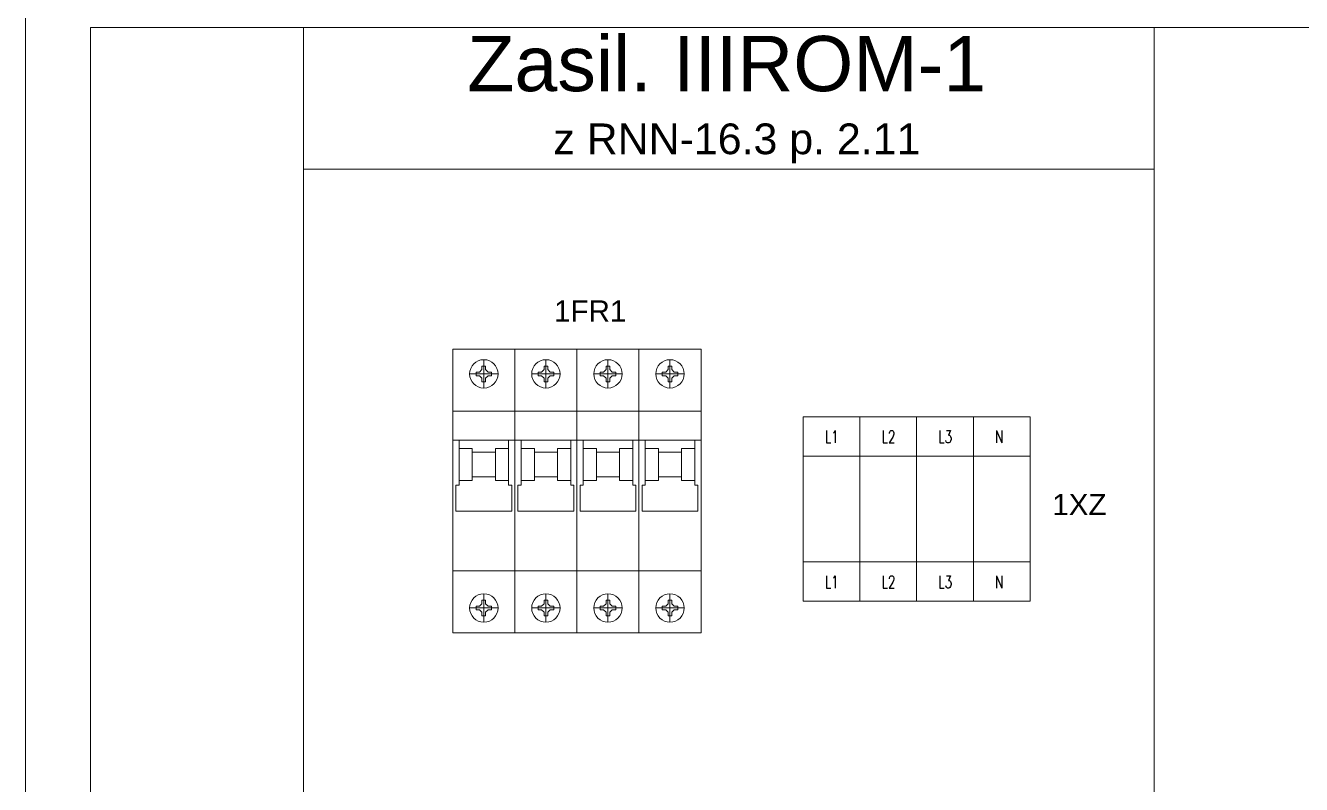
# Model space of a CAD drawing. Header units: millimetres. Extents: x 7130 to 65072, y -4915 to 15466.
# Drawn here: x 53295 to 58365, y 9269 to 12284 of the extents above; entities that cross this region are included whole.
import ezdxf

# ---------------------------------------------------------------- set-up
doc = ezdxf.new("R2010")
doc.units = ezdxf.units.MM
doc.header["$LTSCALE"] = 0.3
doc.layers.get('0').update_dxf_attribs({"linetype": 'CONTINUOUS'})
doc.styles.add('Annotative', font='arial.ttf')
doc.styles.get("Standard").update_dxf_attribs({"font": 'romans.shx', "width": 0.7})

msp = doc.modelspace()

# ---------------------------------------------------------------- linework, layer by layer
at = {"lineweight": 9}
for p, q in [((54992.6, 9871.7), (54992.6, 10998.9)), ((54992.6, 10998.9), (55239.2, 10998.9)), ((55115.9, 10956.7), (55115.9, 10843.9)), ((55239.2, 10998.9), (55239.2, 9871.7)), ((55239.2, 9871.7), (55239.2, 10998.9)), ((55239.2, 10998.9), (55485.8, 10998.9)), ((55362.5, 10956.7), (55362.5, 10843.9)), ((55485.8, 10998.9), (55485.8, 9871.7)), ((55485.8, 10998.9), (55732.4, 10998.9)), ((55609.1, 10956.7), (55609.1, 10843.9)), ((55732.4, 10998.9), (55732.4, 9871.7)), ((55732.4, 10998.9), (55732.4, 9871.7)), ((55732.4, 10998.9), (55979, 10998.9)), ((55855.7, 10956.7), (55855.7, 10843.9)), ((55979, 10998.9), (55979, 9871.7)), ((55098.9, 10907.6), (55084.9, 10907.6)), ((55084.9, 10907.6), (55084.9, 10900.3)), ((55108.6, 10917.3), (55098.9, 10907.6)), ((55108.6, 10931.3), (55108.6, 10917.3)), ((55115.9, 10931.3), (55108.6, 10931.3)), ((55123.2, 10931.3), (55115.9, 10931.3)), ((55123.2, 10917.3), (55123.2, 10931.3)), ((55123.2, 10917.3), (55132.9, 10907.6)), ((55146.9, 10907.6), (55132.9, 10907.6)), ((55146.9, 10900.3), (55146.9, 10907.6)), ((55345.5, 10907.6), (55331.5, 10907.6)), ((55331.5, 10907.6), (55331.5, 10900.3)), ((55355.2, 10917.3), (55345.5, 10907.6)), ((55355.2, 10931.3), (55355.2, 10917.3)), ((55362.5, 10931.3), (55355.2, 10931.3)), ((55369.7, 10931.3), (55362.5, 10931.3)), ((55369.7, 10917.3), (55369.7, 10931.3)), ((55369.7, 10917.3), (55379.4, 10907.6)), ((55393.5, 10907.6), (55379.4, 10907.6)), ((55393.5, 10900.3), (55393.5, 10907.6)), ((55578.1, 10907.6), (55578.1, 10900.3)), ((55592.1, 10907.6), (55578.1, 10907.6)), ((55601.8, 10917.3), (55592.1, 10907.6)), ((55609.1, 10931.3), (55601.8, 10931.3)), ((55601.8, 10931.3), (55601.8, 10917.3)), ((55616.3, 10931.3), (55609.1, 10931.3)), ((55616.3, 10917.3), (55616.3, 10931.3)), ((55616.3, 10917.3), (55626, 10907.6)), ((55640.1, 10907.6), (55626, 10907.6)), ((55640.1, 10900.3), (55640.1, 10907.6)), ((55824.7, 10907.6), (55824.7, 10900.3)), ((55838.7, 10907.6), (55824.7, 10907.6)), ((55848.4, 10917.3), (55838.7, 10907.6)), ((55855.7, 10931.3), (55848.4, 10931.3)), ((55848.4, 10931.3), (55848.4, 10917.3)), ((55862.9, 10931.3), (55855.7, 10931.3)), ((55862.9, 10917.3), (55862.9, 10931.3)), ((55862.9, 10917.3), (55872.6, 10907.6)), ((55886.7, 10907.6), (55872.6, 10907.6)), ((55886.7, 10900.3), (55886.7, 10907.6)), ((55172.3, 10900.3), (55059.5, 10900.3)), ((55084.9, 10900.3), (55084.9, 10893)), ((55084.9, 10893), (55098.9, 10893)), ((55108.6, 10883.3), (55098.9, 10893)), ((55108.6, 10883.3), (55108.6, 10869.3)), ((55108.6, 10869.3), (55115.9, 10869.3)), ((55115.9, 10869.3), (55123.2, 10869.3)), ((55123.2, 10883.3), (55132.9, 10893)), ((55123.2, 10869.3), (55123.2, 10883.3)), ((55132.9, 10893), (55146.9, 10893)), ((55146.9, 10893), (55146.9, 10900.3)), ((55418.9, 10900.3), (55306.1, 10900.3)), ((55331.5, 10900.3), (55331.5, 10893)), ((55331.5, 10893), (55345.5, 10893)), ((55355.2, 10883.3), (55345.5, 10893)), ((55355.2, 10883.3), (55355.2, 10869.3)), ((55355.2, 10869.3), (55362.5, 10869.3)), ((55362.5, 10869.3), (55369.7, 10869.3)), ((55369.7, 10883.3), (55379.4, 10893)), ((55369.7, 10869.3), (55369.7, 10883.3)), ((55379.4, 10893), (55393.5, 10893)), ((55393.5, 10893), (55393.5, 10900.3)), ((55665.4, 10900.3), (55552.7, 10900.3)), ((55578.1, 10900.3), (55578.1, 10893)), ((55578.1, 10893), (55592.1, 10893)), ((55601.8, 10883.3), (55592.1, 10893)), ((55601.8, 10883.3), (55601.8, 10869.3)), ((55601.8, 10869.3), (55609.1, 10869.3)), ((55609.1, 10869.3), (55616.3, 10869.3)), ((55616.3, 10883.3), (55626, 10893)), ((55616.3, 10869.3), (55616.3, 10883.3)), ((55626, 10893), (55640.1, 10893)), ((55640.1, 10893), (55640.1, 10900.3)), ((55912, 10900.3), (55799.3, 10900.3)), ((55824.7, 10900.3), (55824.7, 10893)), ((55824.7, 10893), (55838.7, 10893)), ((55848.4, 10883.3), (55838.7, 10893)), ((55848.4, 10883.3), (55848.4, 10869.3)), ((55848.4, 10869.3), (55855.7, 10869.3)), ((55855.7, 10869.3), (55862.9, 10869.3)), ((55862.9, 10883.3), (55872.6, 10893)), ((55862.9, 10869.3), (55862.9, 10883.3)), ((55872.6, 10893), (55886.7, 10893)), ((55886.7, 10893), (55886.7, 10900.3)), ((54992.6, 10752.6), (55239.2, 10752.6)), ((55239.2, 10752.6), (55485.8, 10752.6)), ((55485.8, 10752.6), (55732.4, 10752.6)), ((55732.4, 10752.6), (55979, 10752.6)), ((56384.6, 10729.8), (56384.6, 9997)), ((56610.1, 10729.8), (56384.6, 10729.8)), ((56610.1, 9997), (56610.1, 10729.8)), ((56610.1, 10729.8), (56610.1, 9997)), ((56835.5, 10729.8), (56610.1, 10729.8)), ((56835.5, 9997), (56835.5, 10729.8)), ((56835.5, 10729.8), (56835.5, 9997)), ((57061, 10729.8), (56835.5, 10729.8)), ((57061, 9997), (57061, 10729.8)), ((57061, 10729.8), (57061, 9997)), ((57286.5, 10729.8), (57061, 10729.8)), ((57286.5, 9997), (57286.5, 10729.8)), ((54992.6, 10636.8), (55239.2, 10636.8)), ((55017.3, 10636.8), (55017.3, 10476.7)), ((55070.1, 10603.5), (55017.3, 10603.5)), ((55070.1, 10589.5), (55070.1, 10603.5)), ((55161.7, 10589.5), (55161.7, 10603.5)), ((55161.7, 10603.5), (55214.5, 10603.5)), ((55214.5, 10636.8), (55214.5, 10476.7)), ((55239.2, 10636.8), (55485.8, 10636.8)), ((55263.9, 10636.8), (55263.9, 10476.7)), ((55316.7, 10603.5), (55263.9, 10603.5)), ((55316.7, 10589.5), (55316.7, 10603.5)), ((55408.3, 10589.5), (55408.3, 10603.5)), ((55408.3, 10603.5), (55461.1, 10603.5)), ((55461.1, 10636.8), (55461.1, 10476.7)), ((55485.8, 10636.8), (55732.4, 10636.8)), ((55510.4, 10636.8), (55510.4, 10476.7)), ((55563.3, 10603.5), (55510.4, 10603.5)), ((55563.3, 10589.5), (55563.3, 10603.5)), ((55654.9, 10603.5), (55707.7, 10603.5)), ((55654.9, 10589.5), (55654.9, 10603.5)), ((55707.7, 10636.8), (55707.7, 10476.7)), ((55732.4, 10636.8), (55979, 10636.8)), ((55757, 10636.8), (55757, 10476.7)), ((55809.9, 10603.5), (55757, 10603.5)), ((55809.9, 10589.5), (55809.9, 10603.5)), ((55901.5, 10603.5), (55954.3, 10603.5)), ((55901.5, 10589.5), (55901.5, 10603.5)), ((55954.3, 10636.8), (55954.3, 10476.7)), ((55070.1, 10589.5), (55070.1, 10490.8)), ((55070.1, 10589.5), (55161.7, 10589.5)), ((55161.7, 10589.5), (55161.7, 10490.8)), ((55316.7, 10589.5), (55316.7, 10490.8)), ((55316.7, 10589.5), (55408.3, 10589.5)), ((55408.3, 10589.5), (55408.3, 10490.8)), ((55563.3, 10589.5), (55654.9, 10589.5)), ((55563.3, 10589.5), (55563.3, 10490.8)), ((55654.9, 10589.5), (55654.9, 10490.8)), ((55809.9, 10589.5), (55901.5, 10589.5)), ((55809.9, 10589.5), (55809.9, 10490.8)), ((55901.5, 10589.5), (55901.5, 10490.8)), ((56384.6, 10573.7), (56610.1, 10573.7)), ((56610.1, 10573.7), (56835.5, 10573.7)), ((56835.5, 10573.7), (57061, 10573.7)), ((57061, 10573.7), (57286.5, 10573.7)), ((55004.9, 10458), (55004.9, 10354.4)), ((55017.3, 10458), (55004.9, 10458)), ((55070.1, 10476.7), (55017.3, 10476.7)), ((55017.3, 10458), (55017.3, 10476.7)), ((55070.1, 10490.8), (55070.1, 10476.7)), ((55070.1, 10490.8), (55161.7, 10490.8)), ((55161.7, 10490.8), (55161.7, 10476.7)), ((55161.7, 10476.7), (55214.5, 10476.7)), ((55214.5, 10458), (55214.5, 10476.7)), ((55214.5, 10458), (55226.9, 10458)), ((55226.9, 10458), (55226.9, 10354.4)), ((55251.5, 10458), (55251.5, 10354.4)), ((55263.9, 10458), (55251.5, 10458)), ((55316.7, 10476.7), (55263.9, 10476.7)), ((55263.9, 10458), (55263.9, 10476.7)), ((55316.7, 10490.8), (55316.7, 10476.7)), ((55316.7, 10490.8), (55408.3, 10490.8)), ((55408.3, 10490.8), (55408.3, 10476.7)), ((55408.3, 10476.7), (55461.1, 10476.7)), ((55461.1, 10458), (55461.1, 10476.7)), ((55461.1, 10458), (55473.5, 10458)), ((55473.5, 10458), (55473.5, 10354.4)), ((55498.1, 10458), (55498.1, 10354.4)), ((55510.4, 10458), (55498.1, 10458)), ((55510.4, 10458), (55510.4, 10476.7)), ((55563.3, 10476.7), (55510.4, 10476.7)), ((55563.3, 10490.8), (55654.9, 10490.8)), ((55563.3, 10490.8), (55563.3, 10476.7)), ((55654.9, 10490.8), (55654.9, 10476.7)), ((55654.9, 10476.7), (55707.7, 10476.7)), ((55707.7, 10458), (55707.7, 10476.7)), ((55707.7, 10458), (55720, 10458)), ((55720, 10458), (55720, 10354.4)), ((55744.7, 10458), (55744.7, 10354.4)), ((55757, 10458), (55744.7, 10458)), ((55757, 10458), (55757, 10476.7)), ((55809.9, 10476.7), (55757, 10476.7)), ((55809.9, 10490.8), (55901.5, 10490.8)), ((55809.9, 10490.8), (55809.9, 10476.7)), ((55901.5, 10490.8), (55901.5, 10476.7)), ((55901.5, 10476.7), (55954.3, 10476.7)), ((55954.3, 10458), (55954.3, 10476.7)), ((55954.3, 10458), (55966.6, 10458)), ((55966.6, 10458), (55966.6, 10354.4)), ((55004.9, 10354.4), (55226.9, 10354.4)), ((55251.5, 10354.4), (55473.5, 10354.4)), ((55498.1, 10354.4), (55720, 10354.4)), ((55744.7, 10354.4), (55966.6, 10354.4)), ((56384.6, 10153.1), (56610.1, 10153.1)), ((56610.1, 10153.1), (56835.5, 10153.1)), ((56835.5, 10153.1), (57061, 10153.1)), ((57061, 10153.1), (57286.5, 10153.1)), ((55239.2, 10118.3), (54992.6, 10118.3)), ((55485.8, 10118.3), (55239.2, 10118.3)), ((55732.4, 10118.3), (55485.8, 10118.3)), ((55979, 10118.3), (55732.4, 10118.3)), ((55108.6, 10001.3), (55115.9, 10001.3)), ((55108.6, 9987.3), (55108.6, 10001.3)), ((55115.9, 9913.9), (55115.9, 10026.7)), ((55115.9, 10001.3), (55123.2, 10001.3)), ((55123.2, 10001.3), (55123.2, 9987.3)), ((55355.2, 10001.3), (55362.5, 10001.3)), ((55355.2, 9987.3), (55355.2, 10001.3)), ((55362.5, 9913.9), (55362.5, 10026.7)), ((55362.5, 10001.3), (55369.7, 10001.3)), ((55369.7, 10001.3), (55369.7, 9987.3)), ((55601.8, 9987.3), (55601.8, 10001.3)), ((55601.8, 10001.3), (55609.1, 10001.3)), ((55609.1, 9913.9), (55609.1, 10026.7)), ((55609.1, 10001.3), (55616.3, 10001.3)), ((55616.3, 10001.3), (55616.3, 9987.3)), ((55848.4, 9987.3), (55848.4, 10001.3)), ((55848.4, 10001.3), (55855.7, 10001.3)), ((55855.7, 9913.9), (55855.7, 10026.7)), ((55855.7, 10001.3), (55862.9, 10001.3)), ((55862.9, 10001.3), (55862.9, 9987.3)), ((56384.6, 9997), (56610.1, 9997)), ((56610.1, 9997), (56835.5, 9997)), ((56835.5, 9997), (57061, 9997)), ((57061, 9997), (57286.5, 9997)), ((55172.3, 9970.3), (55059.5, 9970.3)), ((55084.9, 9970.3), (55084.9, 9977.6)), ((55084.9, 9977.6), (55098.9, 9977.6)), ((55084.9, 9963), (55084.9, 9970.3)), ((55098.9, 9963), (55084.9, 9963)), ((55108.6, 9987.3), (55098.9, 9977.6)), ((55108.6, 9953.3), (55098.9, 9963)), ((55108.6, 9939.3), (55108.6, 9953.3)), ((55115.9, 9939.3), (55108.6, 9939.3)), ((55123.2, 9939.3), (55115.9, 9939.3)), ((55123.2, 9987.3), (55132.9, 9977.6)), ((55123.2, 9953.3), (55132.9, 9963)), ((55123.2, 9953.3), (55123.2, 9939.3)), ((55132.9, 9977.6), (55146.9, 9977.6)), ((55146.9, 9963), (55132.9, 9963)), ((55146.9, 9977.6), (55146.9, 9970.3)), ((55146.9, 9970.3), (55146.9, 9963)), ((55418.9, 9970.3), (55306.1, 9970.3)), ((55331.5, 9970.3), (55331.5, 9977.6)), ((55331.5, 9977.6), (55345.5, 9977.6)), ((55331.5, 9963), (55331.5, 9970.3)), ((55345.5, 9963), (55331.5, 9963)), ((55355.2, 9987.3), (55345.5, 9977.6)), ((55355.2, 9953.3), (55345.5, 9963)), ((55355.2, 9939.3), (55355.2, 9953.3)), ((55362.5, 9939.3), (55355.2, 9939.3)), ((55369.7, 9939.3), (55362.5, 9939.3)), ((55369.7, 9987.3), (55379.4, 9977.6)), ((55369.7, 9953.3), (55379.4, 9963)), ((55369.7, 9953.3), (55369.7, 9939.3)), ((55379.4, 9977.6), (55393.5, 9977.6)), ((55393.5, 9963), (55379.4, 9963)), ((55393.5, 9977.6), (55393.5, 9970.3)), ((55393.5, 9970.3), (55393.5, 9963)), ((55665.4, 9970.3), (55552.7, 9970.3)), ((55578.1, 9977.6), (55592.1, 9977.6)), ((55578.1, 9970.3), (55578.1, 9977.6)), ((55578.1, 9963), (55578.1, 9970.3)), ((55592.1, 9963), (55578.1, 9963)), ((55601.8, 9987.3), (55592.1, 9977.6)), ((55601.8, 9953.3), (55592.1, 9963)), ((55601.8, 9939.3), (55601.8, 9953.3)), ((55609.1, 9939.3), (55601.8, 9939.3)), ((55616.3, 9939.3), (55609.1, 9939.3)), ((55616.3, 9987.3), (55626, 9977.6)), ((55616.3, 9953.3), (55626, 9963)), ((55616.3, 9953.3), (55616.3, 9939.3)), ((55626, 9977.6), (55640.1, 9977.6)), ((55640.1, 9963), (55626, 9963)), ((55640.1, 9977.6), (55640.1, 9970.3)), ((55640.1, 9970.3), (55640.1, 9963)), ((55912, 9970.3), (55799.3, 9970.3)), ((55824.7, 9977.6), (55838.7, 9977.6)), ((55824.7, 9970.3), (55824.7, 9977.6)), ((55824.7, 9963), (55824.7, 9970.3)), ((55838.7, 9963), (55824.7, 9963)), ((55848.4, 9987.3), (55838.7, 9977.6)), ((55848.4, 9953.3), (55838.7, 9963)), ((55848.4, 9939.3), (55848.4, 9953.3)), ((55855.7, 9939.3), (55848.4, 9939.3)), ((55862.9, 9939.3), (55855.7, 9939.3)), ((55862.9, 9987.3), (55872.6, 9977.6)), ((55862.9, 9953.3), (55872.6, 9963)), ((55862.9, 9953.3), (55862.9, 9939.3)), ((55872.6, 9977.6), (55886.7, 9977.6)), ((55886.7, 9963), (55872.6, 9963)), ((55886.7, 9977.6), (55886.7, 9970.3)), ((55886.7, 9970.3), (55886.7, 9963)), ((55239.2, 9871.7), (54992.6, 9871.7)), ((55485.8, 9871.7), (55239.2, 9871.7)), ((55732.4, 9871.7), (55485.8, 9871.7)), ((55979, 9871.7), (55732.4, 9871.7))]:
    msp.add_line(p, q, dxfattribs=at)
msp.add_lwpolyline([(53294.9, 12767.5), (53294.9, 85.6), (63436.5, 85.6), (63436.5, 12767.5)], close=True, dxfattribs=at)
at = {"color": 251, "lineweight": 9}
for points in [[(53553.7, 12276.8), (54399.2, 12276.8), (54399.2, 792.3), (53553.7, 792.3)], [(54399.2, 12276.8), (57779.9, 12276.8), (57779.9, 11713.2), (54399.2, 11713.2)], [(57779.9, 12276.8), (58907.2, 12276.8), (58907.2, 792.3), (57779.9, 792.3)]]:
    msp.add_lwpolyline(points, close=True, dxfattribs=at)
at = {"lineweight": 9}
for centre in [(55115.9, 10900.3), (55362.5, 10900.3), (55609.1, 10900.3), (55855.7, 10900.3), (55115.9, 9970.3), (55362.5, 9970.3), (55609.1, 9970.3), (55855.7, 9970.3)]:
    msp.add_circle(centre, 56.4, dxfattribs=at)

# ---------------------------------------------------------------- texts
at = {"lineweight": 9, "attachment_point": 1, "style": 'Annotative'}
for s, insert, char_height, width in [('Zasil. IIIROM-1', (55050.1, 12242.9), 219.6, 2407.385), ('1FR1', (55394.8, 11192.5), 84.15, 279.871), ('1XZ', (57374.6, 10423.3), 84.15, 279.871)]:
    msp.add_mtext(s, dxfattribs=dict(at, insert=insert, char_height=char_height, width=width))
at = {"color": 0, "lineweight": 9, "insert": (55392.1, 11736.3), "char_height": 122, "width": 1923.355, "attachment_point": 7, "style": 'Annotative'}
msp.add_mtext('\\pi505.43;\\P\\pi0;z RNN-16.3 p. 2.11', dxfattribs=at)
at = {"lineweight": 9, "attachment_point": 1}
for s, insert, char_height in [('L1', (56471, 10675.1), 49.32), ('L2', (56696.5, 10675.1), 49.32), ('L3', (56922, 10675.1), 49.32), ('N', (57147.4, 10675.1), 49.3), ('L1', (56471, 10098.4), 49.32), ('L2', (56696.5, 10098.4), 49.32), ('L3', (56922, 10098.4), 49.32), ('N', (57147.4, 10098.4), 49.3)]:
    msp.add_mtext_dynamic_manual_height_columns(s, width=6.356, gutter_width=1, heights=[0], dxfattribs=dict(at, insert=insert, char_height=char_height))

doc.saveas('drawing.dxf')
